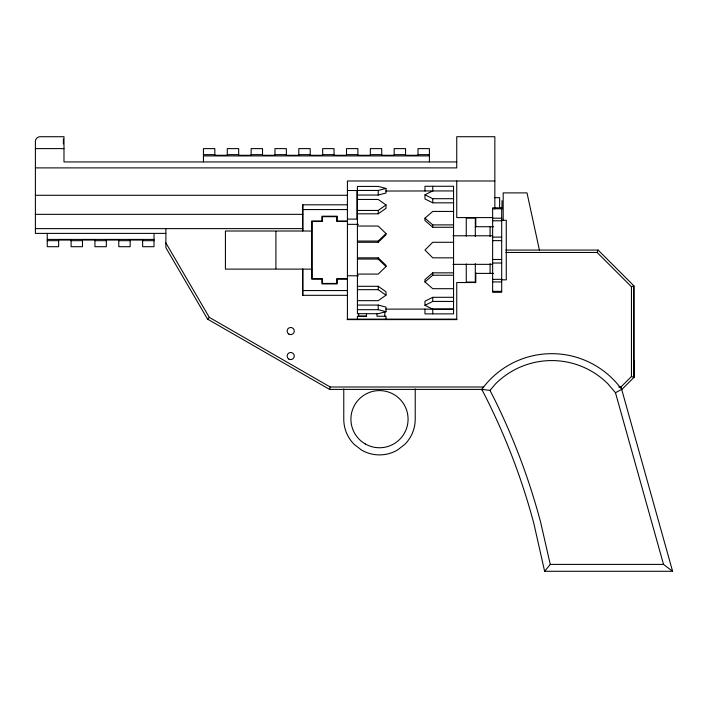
<?xml version="1.0" encoding="UTF-8"?>
<svg xmlns="http://www.w3.org/2000/svg" width="708" height="708" viewBox="0 0 708 708"><rect width="100%" height="100%" fill="white"/><g stroke="black" fill="none" stroke-linecap="round" stroke-linejoin="round"><path stroke-width="1.06" d="M203.453 161.911L203.453 148.618L214.834 148.618L214.834 155.282L227.295 155.282L227.295 148.618L238.676 148.618L238.676 155.282L251.136 155.282L251.136 148.618L262.518 148.618L262.518 155.282L274.978 155.282L274.978 148.618L286.359 148.618L286.359 155.282L298.82 155.282L298.82 148.618L310.201 148.618L310.201 155.282L322.662 155.282L322.662 148.618L334.043 148.618L334.043 155.282L346.504 155.282L346.504 148.618L357.885 148.618L357.885 155.282L370.337 155.282L370.337 148.618L381.727 148.618L381.727 155.282L394.179 155.282L394.179 148.618L405.569 148.618L405.569 155.282L418.021 155.282L418.021 148.618L429.411 148.618L429.411 161.937M302.785 204.807L302.759 231.012L302.759 204.807L347.416 204.807M302.759 295.316L302.759 269.12L302.759 295.316L347.416 295.316M505.848 252.464L597.127 252.464L631.456 286.784L631.456 376.497L620.951 387.002L621.943 389.4L633.855 377.488L633.855 285.793L598.127 250.066L505.839 250.066M633.855 360.815L633.855 377.488L631.456 376.497M165.876 228.622L165.876 247.676L207.559 319.131L329.556 389.4L330.194 387.002L483.732 387.002M597.127 252.464L598.127 250.066M544.62 571.285L550.266 564.409L663.529 564.409L672.6 571.285L544.62 571.285L534.018 524.194A651.378 651.378 0 0 0 481.794 389.4A86.332 86.332 0 0 1 621.686 389.4L672.6 571.285M482.396 390.586L481.794 389.4L489.998 390.374L495.485 383.931A79.429 79.429 0 0 1 608.004 383.931L615.473 392.71L663.529 564.409M207.559 319.131L209.311 317.37L330.194 387.002M357.416 241.056L378.231 241.056L386.002 233.551L378.231 226.038L357.416 226.038M357.416 242.286L378.231 242.286L386.002 234.782L386.002 233.551M357.416 257.836L378.231 257.836L386.002 265.341L386.002 266.571L378.231 274.084L357.416 274.084M453.554 227.277L432.738 227.277L424.968 220.542L424.968 218.161L432.738 211.435L453.554 211.435M453.554 272.846L432.738 272.846L424.968 279.58L424.968 281.961L432.738 288.696L453.554 288.696M424.968 281.961L432.738 275.235L453.554 275.235M357.416 210.444L378.231 210.444L386.002 204.948L378.231 199.452L357.416 199.452M357.416 213.816L378.231 213.816L386.002 208.32L386.002 204.948M357.416 286.306L378.231 286.306L386.002 291.802L386.002 295.174L378.231 300.67L357.416 300.67M615.473 392.71L621.686 389.4M453.554 202.824L432.738 202.824L424.968 198.939L424.968 194.806L432.738 190.921M453.554 297.298L432.738 297.325L424.968 301.21L424.968 305.316L432.738 309.201L453.554 309.095M424.968 305.316L432.738 301.431L453.554 301.431M631.456 286.784L633.855 285.793L633.855 377.488M357.416 190.452L378.231 190.452L386.002 188.434L386.002 193.036L378.231 195.045L357.416 195.045M357.416 305.077L378.231 305.077L386.002 307.086L386.002 311.688L378.231 313.697L357.416 313.697L357.416 186.425L378.231 186.425L386.002 188.434M35.4 148.618L63.985 148.618M203.453 154.645L214.834 154.645M227.295 154.645L238.676 154.645M251.136 154.645L262.518 154.645M274.978 154.645L286.359 154.645M298.82 154.645L310.201 154.645M322.662 154.645L334.043 154.645M346.504 154.645L357.885 154.645M370.337 154.645L381.727 154.645M394.179 154.645L405.569 154.645M418.021 154.645L429.411 154.645M203.453 155.91L429.411 155.91M456.74 161.937L63.985 161.937L63.985 136.715L40.161 136.715A4.761 4.761 0 0 0 35.4 141.476L35.4 233.392L165.876 233.392M35.4 167.893L456.74 167.893L456.74 136.715L494.848 136.715L494.848 208.975M494.848 180.991L347.416 180.991L347.416 221.002L337.167 221.002L337.176 216.206L321.928 216.206L321.928 221.002L311.688 221.002L311.688 231.012L225.418 231.012L225.418 269.12L311.688 269.12M347.416 190.514L356.947 190.514L356.947 219.099L347.416 219.099M385.86 191.027L453.554 190.921M35.4 195.284L347.416 195.284M494.405 197.665L499.618 197.665L499.618 208.382M424.968 194.806L432.738 198.7L453.554 198.7M492.635 208.772L501.689 208.772M302.785 209.568L347.416 209.568M35.4 214.338L302.759 214.338M492.733 217.586L456.74 217.586L456.74 180.991M492.635 218.197L501.689 218.197M501.689 220.285L506.282 220.285L506.282 279.837L501.689 279.837M492.635 220.781L501.689 220.781M347.416 224.339L358.434 224.339M424.968 218.161L432.738 224.896L453.554 224.896M475.316 226.719L493.618 226.719M35.4 228.622L302.759 228.622M452.925 235.773L492.635 235.773M492.635 237.1L501.689 237.1M47.259 239.419L154.017 239.419M47.259 240.676L58.649 240.676M71.101 240.676L82.491 240.676M94.943 240.676L106.333 240.676M118.785 240.676L130.175 240.676M142.627 240.676L154.017 240.676M492.635 240.64L501.689 240.64M453.554 242.286L432.738 242.286L424.968 250.066L432.738 257.836L453.554 257.836M357.416 259.066L378.231 259.066L386.002 266.571M492.635 259.482L501.689 259.482M492.635 263.022L501.689 263.022M452.925 264.349L492.635 264.349M475.316 273.403L493.618 273.403M347.416 275.784L358.434 275.784M492.635 279.341L501.689 279.341M492.635 281.926L501.689 281.926M357.416 289.678L378.231 289.678L386.002 295.174M302.759 290.554L347.416 290.554M492.635 291.351L501.689 291.351M385.842 309.131L424.968 309.095M453.554 309.201L424.968 309.148L424.968 313.865L453.554 313.865L453.554 186.266L424.968 186.266L424.968 191.027M357.416 309.679L378.231 309.679L386.002 311.688M366.452 313.387L366.452 316.246L357.416 316.246L357.416 319.609M347.07 319.609L457.014 319.609M618.739 387.002L620.951 387.002M329.556 389.4L482.936 389.4M366.452 316.246L358.611 316.219L358.611 313.379M165.876 242.915L209.311 317.37M489.998 390.374L495.237 400.728A658.263 658.263 0 0 1 540.673 522.433L550.266 564.409M539.416 250.083L527.009 192.895L503.184 192.895L503.184 220.445M501.999 200.638L501.999 208.975M490.086 226.719L490.086 236.49M490.086 263.633L490.086 273.403M475.794 217.586L475.794 226.392M475.794 272.633L475.794 282.536L456.74 282.536L456.74 319.131L347.416 319.131L347.407 279.12L337.176 279.12L337.176 283.917L321.928 283.917L321.928 279.12L311.688 279.12L311.679 269.12M475.316 236.49L475.316 218.064L466.271 218.064L466.271 236.162M475.316 263.633L475.316 282.058L466.271 282.058L466.271 263.96M432.738 186.266L432.738 191.027M432.738 198.7L432.738 202.824M432.738 224.896L432.738 227.277M432.738 272.846L432.738 275.235M432.738 297.325L432.738 301.431M432.738 309.148L432.738 313.865M415.224 388.922L415.224 419.171A35.727 35.727 0 0 1 404.755 444.429L397.356 450.111A35.727 35.727 0 0 1 361.629 450.111L354.23 444.429A35.727 35.727 0 0 1 343.769 419.171L343.769 388.922M386.002 319.609L386.002 316.246L376.975 316.246L376.975 313.387M384.807 311.476L384.807 316.246M378.231 190.452L378.231 195.045M378.231 210.444L378.231 213.816M378.231 241.056L378.231 242.286M378.231 257.836L378.231 259.066M378.231 286.306L378.231 289.678M378.231 305.077L378.231 309.679M311.644 231.481L311.644 268.642M275.916 231.481L275.916 268.642M154.017 233.392L154.017 246.703L142.627 246.703L142.627 240.047L130.175 240.047L130.175 246.703L118.785 246.703L118.785 240.047L106.333 240.047L106.333 246.703L94.943 246.703L94.943 240.047L82.491 240.047L82.491 246.703L71.101 246.703L71.101 240.047L58.649 240.047L58.649 246.703L47.259 246.703L47.259 233.392M63.384 139.095L63.384 143.857M501.689 207.825L492.635 207.825L492.635 292.298L501.689 292.298L501.689 207.825M336.698 216.683L322.397 216.683L322.406 221.48L312.157 221.48L312.157 278.642L322.406 278.642L322.406 283.439L336.698 283.439L336.698 278.642L347.416 278.642L347.416 221.48L336.689 221.48L336.698 216.683M288.926 359.142A3.575 3.575 0 0 0 294.28 356.053A3.575 3.575 0 0 0 288.926 352.956A3.575 3.575 0 0 0 288.926 359.142M288.926 334.141A3.575 3.575 0 0 0 294.28 331.043A3.575 3.575 0 0 0 288.926 327.946A3.575 3.575 0 0 0 288.926 334.141M365.204 443.925A28.585 28.585 0 0 0 408.074 419.171A28.585 28.585 0 0 0 365.204 394.418A28.585 28.585 0 0 0 365.204 443.925"/></g></svg>
